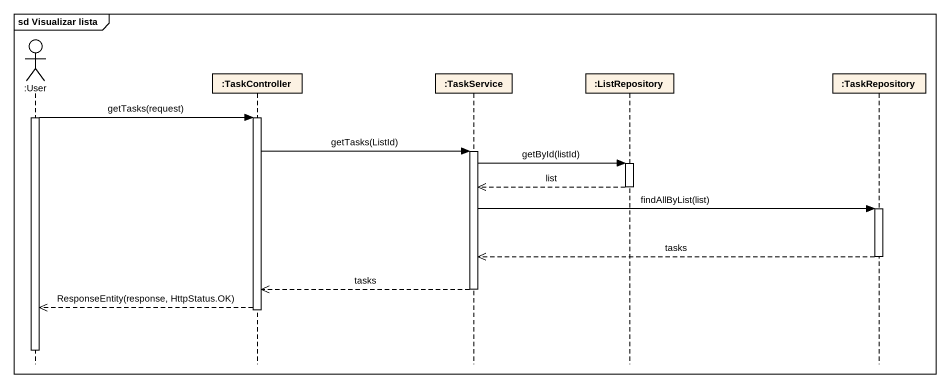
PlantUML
@startuml
mainframe sd Visualizar lista
hide footbox
actor ":User" as User
participant ":TaskController" as TaskController
participant ":TaskService" as TaskService
participant ":ListRepository" as ListRepository
participant ":TaskRepository" as TaskRepository

activate User
User -> TaskController : getTasks(request)
activate TaskController
TaskController -> TaskService : getTasks(ListId)
activate TaskService
TaskService -> ListRepository : getById(listId)
activate ListRepository
ListRepository -->> TaskService : list
deactivate ListRepository
TaskService -> TaskRepository : findAllByList(list)
activate TaskRepository
TaskRepository -->> TaskService : tasks
deactivate TaskRepository
TaskService -->> TaskController : tasks
deactivate TaskService
TaskController -->> User : ResponseEntity(response, HttpStatus.OK)
deactivate TaskController
deactivate User
@enduml
